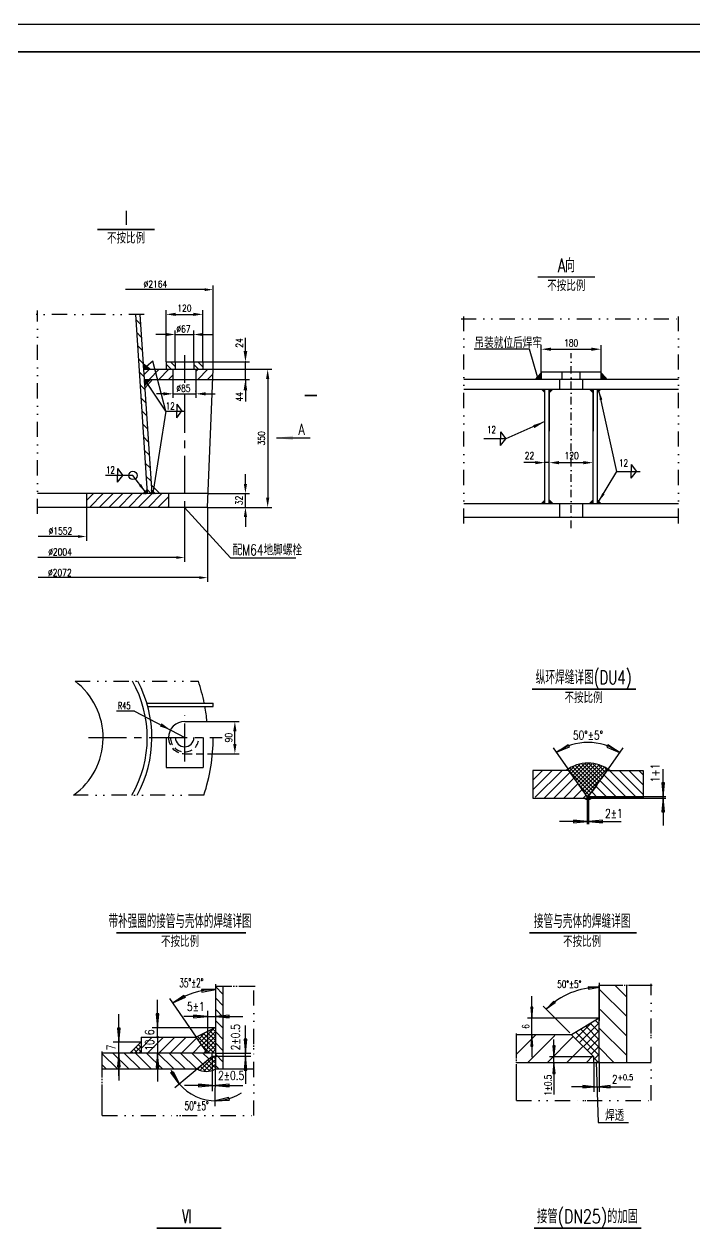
# Model space of a CAD drawing. Extents: x 1416 to 4159, y -4009 to -2804.
# Drawn here: x 1785.7 to 2028.3, y -3248.2 to -2811.8 of the extents above; entities that cross this region are included whole.
import ezdxf
from ezdxf.enums import TextEntityAlignment as Align

# ---------------------------------------------------------------- set-up
doc = ezdxf.new("R2010")
doc.units = 0
doc.header["$LTSCALE"] = 11
doc.header["$MEASUREMENT"] = 0
for name, pattern in [('CENTER', [2, 1.25, -0.25, 0.25, -0.25]), ('DASHDOT2', [0.5, 0.25, -0.125, 0, -0.125]), ('DIVIDE', [1.25, 0.5, -0.25, 0, -0.25, 0, -0.25]), ('HIDDEN', [0.375, 0.25, -0.125])]:
    doc.linetypes.add(name, pattern=pattern)
doc.layers.get('0').update_dxf_attribs({"linetype": 'CONTINUOUS'})
doc.layers.get('DEFPOINTS').update_dxf_attribs({"linetype": 'CONTINUOUS'})
for name, color, linetype in [('1', 2, 'CENTER'), ('2', 2, 'CONTINUOUS'), ('3', 2, 'DIVIDE'), ('4', 3, 'HIDDEN'), ('6', 2, 'CONTINUOUS')]:
    doc.layers.add(name, color=color, linetype=linetype)
doc.styles.add('H5', font='romans', dxfattribs={"width": 0.8, "bigfont": 'HZ5.SHX'})
doc.styles.add('HZ', font='txt', dxfattribs={"width": 0.5, "bigfont": 'hztxt.shx'})
doc.styles.add('HZTXT', font='ROMANS', dxfattribs={"width": 0.7, "bigfont": 'HZTXT'})
doc.dimstyles.new('STANDARD$0', dxfattribs={"dimscale": 0, "dimtxt": 4, "dimasz": 3, "dimexe": 1.5, "dimexo": 0, "dimgap": 1, "dimtad": 1, "dimdec": 0, "dimlfac": 5, "dimzin": 12, "dimtxsty": 'H5', "dimcen": 0, "dimazin": 3, "dimtfac": 1, "dimtdec": 0, "dimtmove": 0, "dimatfit": 3, "dimtvp": 0.833333, "dimtolj": 1, "dimtzin": 1})
pattern_1 = [(45, (-770.232253, -69.619685), (-0.0441941738, 0.0441941738), []), (135, (-770.232253, -69.619685), (-0.0441941738, -0.0441941738), [])]

# ---------------------------------------------------------------- blocks, each defined once
blk = doc.blocks.new('*D74')
at = {"color": 0, "linetype": 'BYBLOCK'}
for p, q in [((1854.13, -2936.85), (1875.43, -2936.85)), ((1873.93, -2940.35), (1873.93, -2983.35)), ((1852.13, -2986.85), (1875.43, -2986.85))]:
    blk.add_line(p, q, dxfattribs=at)
for points in [[(1873.34, -2940.35), (1874.51, -2940.35), (1873.93, -2936.85)], [(1873.34, -2983.35), (1874.51, -2983.35), (1873.93, -2986.85)]]:
    blk.add_solid(points, dxfattribs=at)
at = {"layer": 'DEFPOINTS', "color": 0, "linetype": 'BYBLOCK'}
for p in [(1854.13, -2936.85), (1852.13, -2986.85), (1873.93, -2986.85)]:
    blk.add_point(p, dxfattribs=at)
at = {"color": 0, "linetype": 'BYBLOCK', "insert": (1871.68, -2961.85), "char_height": 2.5, "attachment_point": 5, "rotation": 90, "style": 'H5'}
blk.add_mtext('\\A1;350', dxfattribs=at)
blk = doc.blocks.new('*D75')
at = {"color": 0, "linetype": 'BYBLOCK'}
for p, q in [((1851.92, -3064.43), (1863.55, -3064.43)), ((1862.05, -3072.59), (1862.05, -3067.93)), ((1854.21, -3076.09), (1863.55, -3076.09))]:
    blk.add_line(p, q, dxfattribs=at)
for points in [[(1861.46, -3067.93), (1862.63, -3067.93), (1862.05, -3064.43)], [(1861.46, -3072.59), (1862.63, -3072.59), (1862.05, -3076.09)]]:
    blk.add_solid(points, dxfattribs=at)
at = {"layer": 'DEFPOINTS', "color": 0, "linetype": 'BYBLOCK'}
for p in [(1851.92, -3064.43), (1862.05, -3064.43), (1854.21, -3076.09)]:
    blk.add_point(p, dxfattribs=at)
at = {"color": 0, "linetype": 'BYBLOCK', "insert": (1859.8, -3070.26), "char_height": 2.5, "attachment_point": 5, "rotation": 90, "style": 'H5'}
blk.add_mtext('\\A1;90', dxfattribs=at)
blk = doc.blocks.new('*D76')
at = {"color": 0, "linetype": 'BYBLOCK'}
for p, q in [((1840.47, -2934.18), (1840.47, -2922.74)), ((1847.13, -2934.18), (1847.13, -2922.74)), ((1836.97, -2924.24), (1833.47, -2924.24)), ((1840.47, -2924.24), (1847.13, -2924.24)), ((1840.47, -2924.24), (1847.13, -2924.24)), ((1850.63, -2924.24), (1854.13, -2924.24))]:
    blk.add_line(p, q, dxfattribs=at)
for points in [[(1836.97, -2923.66), (1836.97, -2924.83), (1840.47, -2924.24)], [(1850.63, -2923.66), (1850.63, -2924.83), (1847.13, -2924.24)]]:
    blk.add_solid(points, dxfattribs=at)
at = {"layer": 'DEFPOINTS', "color": 0, "linetype": 'BYBLOCK'}
for p in [(1847.13, -2924.24), (1840.47, -2934.18), (1847.13, -2934.18)]:
    blk.add_point(p, dxfattribs=at)
at = {"color": 0, "linetype": 'BYBLOCK', "insert": (1843.42, -2922.24), "char_height": 2.5, "attachment_point": 5, "style": 'H5'}
blk.add_mtext('\\A1;∅67', dxfattribs=at)
blk = doc.blocks.new('*X1')
at = {"color": 0}
for p, q in [((392.04, 182.13), (390.35, 183.82)), ((402.05, 182.02), (400.25, 183.82)), ((390.54, 181.15), (388.71, 182.99)), ((400.44, 181.15), (398.71, 182.89))]:
    blk.add_line(p, q, dxfattribs=at)
blk = doc.blocks.new('*D77')
at = {"color": 0, "linetype": 'BYBLOCK'}
for p, q in [((1837.13, -2934.18), (1837.13, -2915.44)), ((1840.63, -2916.94), (1846.97, -2916.94)), ((1850.47, -2934.18), (1850.47, -2915.44))]:
    blk.add_line(p, q, dxfattribs=at)
for points in [[(1840.63, -2916.36), (1840.63, -2917.53), (1837.13, -2916.94)], [(1846.97, -2916.36), (1846.97, -2917.53), (1850.47, -2916.94)]]:
    blk.add_solid(points, dxfattribs=at)
at = {"layer": 'DEFPOINTS', "color": 0, "linetype": 'BYBLOCK'}
for p in [(1850.47, -2916.94), (1837.13, -2934.18), (1850.47, -2934.18)]:
    blk.add_point(p, dxfattribs=at)
at = {"color": 0, "linetype": 'BYBLOCK', "insert": (1843.8, -2914.69), "char_height": 2.5, "attachment_point": 5, "style": 'H5'}
blk.add_mtext('\\A1;120', dxfattribs=at)
blk = doc.blocks.new('*D78')
at = {"color": 0, "linetype": 'BYBLOCK'}
for p, q in [((1972.99, -2937.76), (1972.99, -2928.07)), ((1994.65, -2937.76), (1994.65, -2928.07)), ((1976.49, -2929.57), (1991.15, -2929.57))]:
    blk.add_line(p, q, dxfattribs=at)
for points in [[(1976.49, -2928.99), (1976.49, -2930.16), (1972.99, -2929.57)], [(1991.15, -2928.99), (1991.15, -2930.16), (1994.65, -2929.57)]]:
    blk.add_solid(points, dxfattribs=at)
at = {"layer": 'DEFPOINTS', "color": 0, "linetype": 'BYBLOCK'}
for p in [(1994.65, -2929.57), (1972.99, -2937.76), (1994.65, -2937.76)]:
    blk.add_point(p, dxfattribs=at)
at = {"color": 0, "linetype": 'BYBLOCK', "insert": (1983.82, -2927.32), "char_height": 2.5, "attachment_point": 5, "style": 'H5'}
blk.add_mtext('\\A1;180', dxfattribs=at)

msp = doc.modelspace()

# ---------------------------------------------------------------- hatches: boundary and pattern name
at = {"layer": '2'}
h = msp.add_hatch(dxfattribs=at)
h.set_pattern_fill('ANSI31', color=256, scale=25, angle=90, style=0)
h.set_pattern_definition([(135, (-770.2323, -114.6914), (-2.2097087, -2.2097087), [])])
h.paths.add_polyline_path([(1827.61842, -2916.94488), (1826.07604, -2916.94488), (1830.2684, -2981.84566), (1831.9351, -2981.84566)])
h = msp.add_hatch(dxfattribs=at)
h.set_pattern_fill('ANSI37', color=256, scale=0.5, style=0)
h.set_pattern_definition(pattern_1)
h.paths.add_polyline_path([(1831.37642, -2936.84651), (1828.79952, -2934.70255), (1828.94211, -2936.84651)])
h.paths.add_polyline_path([(1831.45104, -2940.51309), (1829.18599, -2940.51309), (1829.3374, -2942.78954)])
h = msp.add_hatch(dxfattribs=at)
h.set_pattern_fill('ANSI37', color=256, scale=0.5, style=0)
h.set_pattern_definition(pattern_1)
h.paths.add_polyline_path([(1830.18072, -2980.48835), (1828.81698, -2981.84566), (1830.2684, -2981.84566)])
h.paths.add_polyline_path([(1831.84518, -2980.49376), (1831.9351, -2981.84566), (1833.21534, -2981.84566)])

# ---------------------------------------------------------------- linework, layer by layer
for p, q in [((1826.07604, -2916.94488), (1830.2684, -2981.84566)), ((1827.61842, -2916.94488), (1831.9351, -2981.84566)), ((1828.94211, -2936.84651), (1854.1318, -2936.84651)), ((1837.1284, -2934.17991), (1837.1284, -2936.84651)), ((1837.1284, -2934.17991), (1850.46843, -2934.17991)), ((1839.63173, -2936.84651), (1839.63173, -2940.51309)), ((1840.4654, -2934.17991), (1840.4654, -2936.84651)), ((1847.1314, -2934.17991), (1847.1314, -2936.84651)), ((1847.96507, -2936.84651), (1847.96507, -2940.51309)), ((1850.46843, -2934.17991), (1850.46843, -2936.84651)), ((1852.1318, -2986.84554), (1854.1318, -2936.84651)), ((1829.18599, -2940.51309), (1853.98513, -2940.51309)), ((1832.23795, -2940.51309), (1829.39536, -2943.661)), ((1944.92236, -2940.42178), (2022.72101, -2940.42178)), ((1972.98862, -2937.75518), (1994.65475, -2937.75518)), ((1972.98862, -2940.42178), (1972.98862, -2937.75518)), ((1994.65475, -2940.42178), (1994.65475, -2937.75518)), ((1944.92236, -2944.08835), (2022.72101, -2944.08835)), ((1974.30522, -2985.42093), (1974.30522, -2944.08835)), ((1975.90518, -2985.42093), (1975.90518, -2944.08835)), ((1991.73818, -2985.42093), (1991.73818, -2944.08835)), ((1993.33814, -2985.42093), (1993.33814, -2944.08835)), ((1834.87036, -2981.84566), (1831.72596, -2978.70126)), ((1852.3318, -2981.84566), (1790.54451, -2981.84566)), ((1808.27513, -2981.84566), (1808.27513, -2986.84554)), ((1837.9718, -2981.84566), (1837.9718, -2986.84554)), ((1852.1318, -2986.84554), (1790.54451, -2986.84554)), ((1944.92236, -2985.42093), (2022.72101, -2985.42093)), ((1979.65512, -2990.4208), (1979.65512, -2985.42093)), ((1987.98825, -2990.4208), (1987.98825, -2985.42093)), ((1944.92236, -2990.4208), (2022.72101, -2990.4208)), ((1830.16222, -3057.75976), (1854.20396, -3057.75976)), ((1830.50491, -3058.95976), (1854.20396, -3058.95976)), ((1854.20396, -3058.95976), (1854.20396, -3057.75976)), ((1843.87222, -3064.42976), (1854.20396, -3064.42976)), ((1837.20222, -3070.25976), (1837.20222, -3081.08976)), ((1850.54225, -3070.25976), (1850.54225, -3081.08976)), ((1837.20222, -3081.08976), (1850.54225, -3081.08976))]:
    msp.add_line(p, q)
at = {"color": 0, "linetype": 'BYBLOCK'}
for p, q in [((1839.63173, -2940.51309), (1839.63173, -2947.23705)), ((1847.96507, -2940.51309), (1847.96507, -2947.23705)), ((1975.90518, -2944.08835), (1975.90518, -2959.22665)), ((1991.73818, -2944.08835), (1991.73818, -2959.22665)), ((1836.13173, -2945.73705), (1833.68854, -2945.73705)), ((1839.63173, -2945.73705), (1847.96507, -2945.73705)), ((1839.63173, -2945.73705), (1847.96507, -2945.73705)), ((1851.46507, -2945.73705), (1854.96507, -2945.73705)), ((1970.80522, -2970.65526), (1966.72245, -2970.65526)), ((1974.30522, -2985.42093), (1974.30522, -2969.15526)), ((1975.90518, -2970.65526), (1974.30522, -2970.65526)), ((1975.90518, -2970.65526), (1974.30522, -2970.65526)), ((1975.90518, -2985.42093), (1975.90518, -2969.15526)), ((1979.40518, -2970.65526), (1988.23818, -2970.65526)), ((1979.40518, -2970.65526), (1982.90518, -2970.65526)), ((1865.86922, -2978.34566), (1865.86922, -2974.84566)), ((1852.3318, -2981.84566), (1867.36922, -2981.84566)), ((1865.86922, -2986.84554), (1865.86922, -2981.84566)), ((1865.86922, -2986.84554), (1865.86922, -2981.84566)), ((1852.1318, -2986.84554), (1867.36922, -2986.84554)), ((1865.86922, -2990.34554), (1865.86922, -2993.84554))]:
    msp.add_line(p, q, dxfattribs=at)
at = {"color": 2}
msp.add_line((1837.01433, -2951.95229), (1843.92755, -2951.95229), dxfattribs=at)
at = {"color": 0}
for p, q in [((1808.27513, -2984.41984), (1810.8493, -2981.84566)), ((1809.38496, -2986.84554), (1814.38484, -2981.84566)), ((1812.92049, -2986.84554), (1817.92037, -2981.84566)), ((1816.45603, -2986.84554), (1821.4559, -2981.84566)), ((1819.99156, -2986.84554), (1824.99144, -2981.84566)), ((1823.5271, -2986.84554), (1828.52697, -2981.84566)), ((1827.06263, -2986.84554), (1832.06251, -2981.84566)), ((1830.59816, -2986.84554), (1835.59804, -2981.84566)), ((1834.1337, -2986.84554), (1837.9718, -2983.00744)), ((1837.66923, -2986.84554), (1837.9718, -2986.54297))]:
    msp.add_line(p, q, dxfattribs=at)
at = {"color": 2, "linetype": 'BYBLOCK'}
msp.add_line((1825.69315, -3060.69604), (1843.87222, -3070.25976), dxfattribs=at)
for centre, radius, start, end in [((1788.66396, -3070.25976), 25.67, 305.677911, 52.860829), ((1788.66396, -3070.25976), 41.67, 329.9730728, 29.4117257), ((1788.66396, -3070.25976), 43.34, 331.2410966, 28.1745597), ((1788.66396, -3070.25976), 63.54166, 11.345296, 18.7867512), ((1788.66396, -3070.25976), 63.54166, 5.2643388, 10.2437426), ((1843.87222, -3070.25976), 5.83, 90, 180), ((1843.87222, -3070.25976), 3.333, 180, 0), ((1788.66396, -3070.25976), 65.54, 341.4485435, 0)]:
    msp.add_arc(centre, radius, start, end)
at = {"color": 0, "linetype": 'BYBLOCK'}
for points in [[(1836.13173, -2945.15372), (1836.13173, -2946.32039), (1839.63173, -2945.73705)], [(1851.46507, -2945.15372), (1851.46507, -2946.32039), (1847.96507, -2945.73705)], [(1970.80522, -2970.07192), (1970.80522, -2971.23859), (1974.30522, -2970.65526)], [(1979.40518, -2970.07192), (1979.40518, -2971.23859), (1975.90518, -2970.65526)], [(1979.40518, -2970.07192), (1979.40518, -2971.23859), (1975.90518, -2970.65526)], [(1988.23818, -2970.07192), (1988.23818, -2971.23859), (1991.73818, -2970.65526)], [(1865.28589, -2978.34566), (1866.45255, -2978.34566), (1865.86922, -2981.84566)], [(1865.28589, -2990.34554), (1866.45255, -2990.34554), (1865.86922, -2986.84554)]]:
    msp.add_solid(points, dxfattribs=at)
at = {"color": 2, "linetype": 'BYBLOCK'}
msp.add_solid([(1834.89148, -3066.22146), (1835.50971, -3065.04011), (1838.74462, -3067.48547)], dxfattribs=at)
at = {"layer": '1', "color": 2, "linetype": 'BYBLOCK'}
for p, q in [((1851.1318, -2907.99675), (1822.42287, -2907.99675)), ((1854.1318, -2936.84651), (1854.1318, -2906.49675)), ((1865.86922, -2932.84651), (1865.86922, -2925.45338)), ((1850.46843, -2934.17991), (1867.36922, -2934.17991)), ((1854.1318, -2936.84651), (1867.36922, -2936.84651)), ((1854.1318, -2936.84651), (1867.36922, -2936.84651)), ((1865.86922, -2936.84651), (1865.86922, -2934.17991)), ((1865.86922, -2940.51309), (1865.86922, -2936.84651)), ((1853.98513, -2940.51309), (1867.36922, -2940.51309)), ((1865.86922, -2940.84651), (1865.86922, -2944.84651)), ((1865.86922, -2944.51309), (1865.86922, -2948.51309)), ((1843.7984, -2986.84554), (1843.7984, -3006.52085)), ((1852.1318, -2986.84554), (1852.1318, -3013.80483)), ((1805.24405, -2997.39838), (1790.76375, -2997.39838)), ((1840.7984, -3005.02085), (1790.72659, -3005.02085)), ((1849.1318, -3012.30483), (1790.75951, -3012.30483))]:
    msp.add_line(p, q, dxfattribs=at)
at = {"layer": '1'}
for p, q in [((1843.7984, -2946.14848), (1843.7984, -3003.24648)), ((1808.27513, -2986.84554), (1808.27513, -2998.99605)), ((1843.87222, -3078.90716), (1843.87222, -3062.28706)), ((1809.03434, -3070.25976), (1857.49457, -3070.25976)), ((1977.28873, -3073.962), (1989.61325, -3091.57869)), ((2002.52168, -3073.96949), (1990.18671, -3091.57888)), ((1984.76954, -3080.77951), (1983.17044, -3082.37911)), ((1983.75344, -3083.21015), (1986.93554, -3080.02659)), ((1988.65671, -3079.71898), (1984.33547, -3084.04218)), ((1984.91749, -3084.8742), (1990.23336, -3079.55687)), ((1992.78509, -3087.86733), (1985.39454, -3080.47385)), ((1991.43256, -3079.77171), (1985.50001, -3085.70622)), ((1986.08301, -3086.53727), (1992.63275, -3079.98558)), ((1986.44873, -3080.11448), (1993.36809, -3087.03531)), ((1993.83244, -3080.19944), (1986.66503, -3087.36929)), ((1987.24755, -3088.20131), (1994.78653, -3080.6594)), ((1993.95012, -3086.20329), (1987.64842, -3079.89964)), ((1988.84812, -3079.68577), (1994.53263, -3085.37126)), ((1995.11514, -3084.54022), (1990.11226, -3079.53539)), ((1991.83344, -3079.843), (1995.69766, -3083.7082)), ((1996.28017, -3082.87617), (1993.5551, -3080.15061)), ((1973.44983, -3082.13106), (1969.90006, -3085.68181)), ((1969.90006, -3089.21791), (1976.98447, -3082.13106)), ((1980.5191, -3082.13106), (1970.52213, -3092.13194)), ((1974.05725, -3092.13096), (1983.43264, -3082.75313)), ((1984.88868, -3084.83221), (1977.59237, -3092.13096)), ((1982.54349, -3081.86544), (1982.80911, -3082.13106)), ((1983.44046, -3082.76289), (1991.03804, -3090.36243)), ((1991.62055, -3089.5304), (1983.49368, -3081.40158)), ((1984.44386, -3080.93772), (1992.20306, -3088.69936)), ((1995.73721, -3081.12326), (1987.83006, -3089.03236)), ((1988.41257, -3089.86438), (1996.68739, -3081.58712)), ((1995.03409, -3084.65545), (1988.9946, -3090.69641)), ((2004.11847, -3092.13096), (1995.69766, -3083.7082)), ((1996.13759, -3081.31955), (1996.9496, -3082.13106)), ((1997.63758, -3082.05099), (1997.55799, -3082.13106)), ((1997.65662, -3082.13106), (2007.65307, -3092.13096)), ((2009.89966, -3090.84191), (2001.19126, -3082.13106)), ((2004.72589, -3082.13106), (2009.89966, -3087.30679)), ((2009.90012, -3083.77069), (2008.26101, -3082.13106)), ((1981.127, -3092.13096), (1986.34472, -3086.91226)), ((1987.80125, -3088.99135), (1984.66212, -3092.13194)), ((1990.45552, -3091.19445), (1986.74511, -3087.48257)), ((1989.57711, -3091.52843), (1991.72846, -3089.37708)), ((1997.04823, -3092.13096), (1992.78509, -3087.86733)), ((1994.24162, -3085.78728), (2000.58335, -3092.13096)), ((1988.19676, -3092.13194), (1989.25729, -3091.07043)), ((1988.80705, -3092.29975), (1988.97409, -3092.13194)), ((1989.64987, -3091.80284), (1990.43114, -3092.58412)), ((1989.64987, -3092.13096), (1989.64987, -3101.63087)), ((1990.38863, -3092.13096), (1989.85476, -3092.66483)), ((1990.14986, -3092.13096), (1990.14986, -3101.63087)), ((1991.32954, -3089.94641), (1993.51311, -3092.13096)), ((2017.14959, -3092.13096), (2017.14959, -3091.63097)), ((1989.64987, -3100.63088), (1990.14986, -3100.63088)), ((1993.99327, -3159.07876), (1993.98889, -3173.73647)), ((1854.98115, -3160.26103), (1860.92341, -3160.26103)), ((1857.86576, -3163.30755), (1854.98115, -3160.4221)), ((1854.98975, -3159.53936), (1854.98473, -3176.53919)), ((1861.4234, -3160.26103), (1861.9234, -3160.26103)), ((1862.42339, -3160.26103), (1862.92339, -3160.26103)), ((1863.42338, -3160.26103), (1869.36564, -3160.26103)), ((1993.98471, -3159.87876), (2002.58463, -3159.87876)), ((1993.98471, -3161.3273), (2003.98461, -3171.33016)), ((2003.98461, -3164.25813), (1999.60653, -3159.87876)), ((2002.98462, -3159.87876), (2003.38462, -3159.87876)), ((2003.78461, -3159.87876), (2004.18461, -3159.87876)), ((2004.58461, -3159.87876), (2013.18452, -3159.87876)), ((1854.98115, -3164.50213), (1857.86576, -3167.38759)), ((1973.62929, -3167.50497), (1983.98927, -3177.87412)), ((1852.09658, -3169.26094), (1852.09658, -3184.49152)), ((1857.86576, -3171.46762), (1854.98115, -3168.58217)), ((1854.98115, -3171.26092), (1857.86576, -3171.26092)), ((2003.98461, -3178.4022), (1993.98471, -3168.39933)), ((1849.40217, -3180.64351), (1854.58552, -3175.45866)), ((1854.98115, -3176.69491), (1850.0742, -3181.60333)), ((1854.98115, -3180.01448), (1851.81253, -3176.84491)), ((1852.90038, -3176.3011), (1854.98115, -3178.38246)), ((1854.98115, -3176.75045), (1853.98823, -3175.75729)), ((1854.98115, -3172.66227), (1857.86576, -3175.54766)), ((1857.86576, -3179.62776), (1854.98115, -3176.74231)), ((1991.05666, -3173.63549), (1985.39999, -3179.2938)), ((1986.8142, -3180.708), (1993.98471, -3173.53538)), ((1993.98471, -3182.54345), (1987.32044, -3175.87719)), ((1993.98471, -3176.36418), (1988.2284, -3182.12221)), ((1989.08812, -3174.81658), (1993.98471, -3179.71461)), ((1993.98471, -3176.88581), (1990.8558, -3173.75596)), ((1992.62352, -3172.69535), (1993.98471, -3174.05697)), ((1993.98471, -3175.47141), (2003.98461, -3185.47424)), ((1827.87045, -3180.6398), (1828.05717, -3180.82658)), ((1832.14001, -3178.72237), (1828.05717, -3182.80644)), ((1830.45142, -3184.49152), (1836.21887, -3178.72237)), ((1840.2977, -3178.72237), (1834.53022, -3184.49152)), ((1838.60905, -3184.49152), (1844.3765, -3178.72237)), ((1848.22106, -3178.95668), (1842.68788, -3184.49152)), ((1848.54896, -3178.47641), (1854.56228, -3184.49152)), ((1851.32399, -3177.08912), (1848.73014, -3179.68375)), ((1854.98115, -3183.27851), (1849.63684, -3177.9326)), ((1850.72468, -3177.38872), (1854.98115, -3181.64649)), ((1850.74627, -3182.56302), (1854.98115, -3178.32686)), ((1854.98115, -3179.95888), (1851.4183, -3183.52284)), ((1854.98115, -3180.82235), (1857.86576, -3183.7078)), ((1971.05729, -3177.87862), (1963.98501, -3184.95296)), ((1963.98552, -3186.47849), (1963.98595, -3177.47858)), ((1968.13032, -3187.87848), (1978.12722, -3177.87862)), ((1984.5911, -3178.48486), (1975.20025, -3187.87848)), ((1985.55277, -3176.9378), (1993.98471, -3185.37225)), ((1989.64261, -3183.53637), (1993.98471, -3179.19298)), ((1819.54941, -3190.26066), (1814.0188, -3184.72849)), ((1814.01939, -3193.376), (1814.01981, -3183.99152)), ((1817.86079, -3184.49152), (1823.62824, -3190.26066)), ((1827.70711, -3190.26066), (1821.93965, -3184.49152)), ((1824.60691, -3183.90331), (1825.19493, -3184.49152)), ((1826.82649, -3184.49152), (1825.42279, -3183.08743)), ((1828.05717, -3182.08399), (1825.65029, -3184.49158)), ((1826.01849, -3184.49152), (1831.78594, -3190.26066)), ((1826.23867, -3182.27155), (1828.05717, -3184.09061)), ((1828.05717, -3182.45859), (1827.05458, -3181.45567)), ((1827.28182, -3184.49152), (1828.05717, -3183.71594)), ((1835.86477, -3190.26066), (1830.09735, -3184.49152)), ((1834.17618, -3184.49152), (1839.94364, -3190.26066)), ((1844.02247, -3190.26066), (1838.25502, -3184.49152)), ((1842.33388, -3184.49152), (1848.10134, -3190.26073)), ((1850.42241, -3188.50241), (1846.41272, -3184.49152)), ((1846.76668, -3184.49152), (1849.90116, -3181.35613)), ((1852.93078, -3184.49152), (1850.14617, -3181.70606)), ((1850.49155, -3184.49152), (1852.64055, -3186.64117)), ((1851.58125, -3183.75559), (1850.84552, -3184.49152)), ((1852.09033, -3184.4826), (1854.98115, -3181.59089)), ((1854.98115, -3183.22291), (1853.71294, -3184.49152)), ((1857.86576, -3187.78784), (1854.98115, -3184.90238)), ((1868.86669, -3182.26074), (1868.86675, -3181.76075)), ((1868.86669, -3183.26073), (1868.86669, -3182.76074)), ((1982.27022, -3187.87848), (1988.12657, -3182.02037)), ((1991.66208, -3185.55588), (1989.34015, -3187.87848)), ((1993.98471, -3182.02182), (1991.05681, -3184.95061)), ((1991.98469, -3186.85122), (1993.98471, -3184.85065)), ((1999.31818, -3187.87848), (1993.98471, -3182.54345)), ((1814.01883, -3188.80853), (1815.47054, -3190.26066)), ((1849.53082, -3189.25058), (1851.35052, -3191.07081)), ((1854.57712, -3185.64535), (1849.6175, -3190.60643)), ((1852.76561, -3190.85428), (1850.41805, -3188.50606)), ((1850.9043, -3190.95128), (1854.98115, -3186.8732)), ((1851.30531, -3187.76154), (1854.05242, -3190.50949)), ((1854.98115, -3189.8065), (1852.19254, -3187.01708)), ((1854.98115, -3188.50521), (1852.58417, -3190.90291)), ((1853.0798, -3186.27255), (1854.98115, -3188.17449)), ((1853.82732, -3185.64535), (1853.82732, -3198.26058)), ((1854.98115, -3186.54247), (1854.08429, -3185.64535)), ((1854.98115, -3188.98249), (1856.259, -3190.26066)), ((1963.98501, -3201.6779), (1963.98544, -3188.47847)), ((1963.98544, -3188.07847), (1963.98548, -3187.67848)), ((1963.98548, -3187.27848), (1963.98552, -3186.87849)), ((1977.58488, -3187.87848), (1977.58488, -3185.8785)), ((1993.66222, -3187.87848), (1991.98473, -3186.20048)), ((1993.98471, -3187.67945), (1993.78577, -3187.87848)), ((1814.01932, -3194.37599), (1814.01935, -3193.87599)), ((1849.12213, -3190.47375), (1848.64355, -3189.99504)), ((1854.8126, -3190.30585), (1854.98115, -3190.13723)), ((1854.96416, -3203.76053), (1854.9762, -3190.26066)), ((1814.01883, -3207.14316), (1814.01926, -3195.87597)), ((1814.01929, -3195.37598), (1814.01932, -3194.87598)), ((1991.98473, -3196.69314), (1993.98471, -3196.69314)), ((1840.94223, -3207.14316), (1841.44222, -3207.14316)), ((1841.94222, -3207.14316), (1842.44221, -3207.14316))]:
    msp.add_line(p, q, dxfattribs=at)
at = {"layer": '1', "linetype": 'CONTINUOUS'}
for p, q in [((1990.14986, -3091.63097), (2018.14958, -3091.63097)), ((1990.14986, -3092.13096), (2018.14958, -3092.13096)), ((1838.31605, -3164.79002), (1848.06101, -3178.7195)), ((1852.09658, -3171.26092), (1854.98115, -3171.26092)), ((1993.98471, -3171.87864), (1967.98497, -3171.87864)), ((1969.58496, -3177.87858), (1969.58496, -3171.87864)), ((1832.05713, -3175.26088), (1854.98115, -3175.26088)), ((1834.05711, -3178.72237), (1834.05711, -3175.26088)), ((1818.01879, -3180.45308), (1828.05717, -3180.45308)), ((1820.01877, -3192.71962), (1820.01877, -3180.45308)), ((1834.05711, -3178.72237), (1834.05711, -3184.49152)), ((1854.98115, -3184.49152), (1867.86566, -3184.49152)), ((1865.86568, -3185.64535), (1865.86568, -3184.49152)), ((1840.35353, -3196.93312), (1850.70131, -3188.26303)), ((1854.98115, -3185.64535), (1867.86566, -3185.64535)), ((1991.98473, -3185.8785), (1975.98489, -3185.8785)), ((1991.98473, -3187.87848), (1991.98473, -3198.5031)), ((1993.98471, -3187.87848), (1993.98471, -3198.5031)), ((1853.82732, -3196.2606), (1854.98115, -3196.2606))]:
    msp.add_line(p, q, dxfattribs=at)
at = {"layer": '1', "linetype": 'DIVIDE'}
for p, q in [((1868.86675, -3181.26075), (1868.86773, -3159.76103)), ((2012.78546, -3177.47858), (2012.78628, -3159.47876)), ((2012.78452, -3201.6779), (2012.78535, -3179.47856)), ((2012.78538, -3179.07856), (2012.78538, -3178.67857)), ((2012.78542, -3178.27857), (2012.78542, -3177.87858)), ((1868.86565, -3207.14316), (1868.86662, -3183.76073)), ((1963.98501, -3201.6779), (1987.58478, -3201.6779)), ((1987.98477, -3201.6779), (1988.38477, -3201.6779)), ((1988.78476, -3201.6779), (1989.18476, -3201.6779)), ((1989.58476, -3201.6779), (2013.18452, -3201.6779)), ((1814.01883, -3207.14316), (1840.44223, -3207.14316)), ((1842.94221, -3207.14316), (1869.36564, -3207.14316))]:
    msp.add_line(p, q, dxfattribs=at)
at = {"layer": '1', "const_width": 0.3}
msp.add_lwpolyline([(1865.71922, -2936.84651, 1), (1866.01922, -2936.84651, 1)], format="xyb", close=True, dxfattribs=at)
at = {"layer": '1', "color": 2, "linetype": 'CONTINUOUS'}
msp.add_lwpolyline([(1978.4352, -3075.60079), (1982.6822, -3072.80121), (1983.03428, -3073.7372)], close=True, dxfattribs=at)
at = {"layer": '1'}
for points in [[(2001.37423, -3075.60756), (1997.12889, -3072.8055), (1996.77626, -3073.74124)], [(1854.98916, -3161.53934), (1849.91864, -3161.50809), (1850.10226, -3162.49102)], [(1993.99276, -3160.67875), (1989.94503, -3160.57598), (1990.0621, -3161.36737)]]:
    msp.add_lwpolyline(points, close=True, dxfattribs=at)
at = {"layer": '1', "color": 2, "linetype": 'CONTINUOUS'}
msp.add_lwpolyline([(2017.14959, -3091.63097), (2017.64959, -3086.63102), (2016.6496, -3086.63102), (2017.14959, -3091.63097), (2017.14966, -3081.63107)], dxfattribs=at)
at = {"layer": '1'}
for points in [[(2017.14959, -3092.13096), (2016.6496, -3097.13091), (2017.64959, -3097.13091), (2017.14959, -3092.13096), (2017.14953, -3102.13086)], [(1989.64987, -3100.63088), (1984.64992, -3100.13088), (1984.64992, -3101.13087), (1989.64987, -3100.63088), (1979.64997, -3100.63088)], [(1990.14986, -3100.63088), (1995.14981, -3101.13087), (1995.14981, -3100.13088), (1990.14986, -3100.63088), (2001.87655, -3100.63094)], [(1977.58488, -3185.8785), (1977.98491, -3181.87854), (1977.18492, -3181.87854), (1977.58488, -3185.8785), (1977.58491, -3179.64994)], [(1991.98473, -3196.69314), (1987.98477, -3196.29314), (1987.98477, -3197.09313), (1991.98473, -3196.69314), (1983.98481, -3196.6931)], [(1993.98471, -3196.69314), (1997.98467, -3197.09317), (1997.98467, -3196.29318), (1993.98471, -3196.69314), (2005.26907, -3196.69318)]]:
    msp.add_lwpolyline(points, dxfattribs=at)
at = {"layer": '1', "linetype": 'CONTINUOUS'}
for points in [[(1839.46252, -3166.42881), (1843.60021, -3163.49778), (1844.01297, -3164.40864)], [(1974.76014, -3168.63683), (1977.55187, -3165.70401), (1978.02819, -3166.34674)], [(1841.88656, -3195.64863), (1838.81103, -3191.58389), (1839.73065, -3191.19106)], [(1854.96598, -3201.76055), (1860.05708, -3201.51192), (1859.76841, -3200.55451)]]:
    msp.add_lwpolyline(points, close=True, dxfattribs=at)
for points in [[(1834.05711, -3175.26088), (1834.55714, -3170.26093), (1833.55715, -3170.26093), (1834.05711, -3175.26088), (1834.05717, -3165.26098)], [(1969.58496, -3171.87864), (1969.98499, -3167.87868), (1969.185, -3167.87868), (1969.58496, -3171.87864), (1969.585, -3163.87872)], [(1820.01877, -3180.45308), (1820.5188, -3175.45313), (1819.51881, -3175.45313), (1820.01877, -3180.45308), (1820.01884, -3170.45318)], [(1852.09658, -3171.26092), (1847.09663, -3170.76092), (1847.09663, -3171.76091), (1852.09658, -3171.26092), (1843.60969, -3171.26092)], [(1854.98115, -3171.26092), (1859.9811, -3171.76091), (1859.9811, -3170.76092), (1854.98115, -3171.26092), (1864.98105, -3171.26098)], [(1865.86568, -3184.49152), (1866.36567, -3179.49157), (1865.36568, -3179.49157), (1865.86568, -3184.49152), (1865.86574, -3174.49162)], [(1969.58496, -3178.00227), (1969.18496, -3182.00223), (1969.98495, -3182.00223), (1969.58496, -3178.00227), (1969.58492, -3186.00219)], [(1820.01875, -3184.49133), (1819.51873, -3189.49128), (1820.51872, -3189.49128), (1820.01875, -3184.49133), (1820.01872, -3194.49123)], [(1834.05711, -3184.75112), (1833.55708, -3189.75107), (1834.55707, -3189.75107), (1834.05711, -3184.75112), (1834.05708, -3194.75102)], [(1865.86568, -3185.64535), (1865.36568, -3190.6453), (1866.36567, -3190.6453), (1865.86568, -3185.64535), (1865.86561, -3195.64525)], [(1977.58488, -3187.87848), (1977.18488, -3191.87844), (1977.98487, -3191.87844), (1977.58488, -3187.87848), (1977.58484, -3199.55298)], [(1853.82732, -3196.2606), (1848.82737, -3195.76061), (1848.82737, -3196.7606), (1853.82732, -3196.2606), (1843.82742, -3196.2606)], [(1854.98115, -3196.2606), (1859.9811, -3196.7606), (1859.9811, -3195.76061), (1854.98115, -3196.2606), (1864.98105, -3196.26067)]]:
    msp.add_lwpolyline(points, dxfattribs=at)
at = {"layer": '1', "color": 2, "linetype": 'CONTINUOUS'}
msp.add_arc((1989.89986, -3091.98839), 19.9998, 55, 125, dxfattribs=at)
at = {"layer": '1', "linetype": 'CONTINUOUS'}
for centre, radius, start, end in [((1854.98115, -3188.61114), 27.07183, 90, 125), ((1993.98471, -3187.87848), 27.19973, 90, 135), ((1854.98115, -3184.67713), 17.0834, 200.44627, 303.6593933)]:
    msp.add_arc(centre, radius, start, end, dxfattribs=at)
at = {"layer": '1', "color": 0, "linetype": 'BYBLOCK'}
for p in [(1847.1314, -2924.24285), (1865.86922, -2934.17991), (1865.86922, -2936.84651), (1847.96507, -2944.80676)]:
    msp.add_point(p, dxfattribs=at)
at = {"layer": '1', "color": 2, "linetype": 'BYBLOCK'}
for points in [[(1851.1318, -2907.49675), (1851.1318, -2908.49675), (1854.1318, -2907.99675)], [(1865.20255, -2930.17991), (1866.53589, -2930.17991), (1865.86922, -2934.17991)], [(1865.20255, -2944.51309), (1866.53589, -2944.51309), (1865.86922, -2940.51309)], [(1805.24405, -2996.89838), (1805.24405, -2997.89838), (1808.24405, -2997.39838)], [(1840.7984, -3004.52085), (1840.7984, -3005.52085), (1843.7984, -3005.02085)], [(1849.1318, -3011.80483), (1849.1318, -3012.80483), (1852.1318, -3012.30483)]]:
    msp.add_solid(points, dxfattribs=at)
at = {"layer": '2'}
for p, q in [((1416.20728, -2811.80904), (2257.20728, -2811.80904)), ((1843.7984, -2931.77331), (1843.7984, -2941.73705)), ((1968.6912, -2929.57319), (1948.6912, -2929.57319)), ((1971.59164, -2939.57431), (1968.6912, -2929.57319)), ((1828.79952, -2934.70255), (1831.37642, -2936.84651)), ((1829.07667, -2938.86956), (1831.09971, -2936.84651)), ((1832.3547, -2933.85312), (1830.08699, -2935.77371)), ((1830.96867, -2940.51309), (1834.63525, -2936.84651)), ((1837.01433, -2951.95229), (1832.3547, -2933.85312)), ((1834.50421, -2940.51309), (1838.17078, -2936.84651)), ((1847.96507, -2937.65883), (1848.77738, -2936.84651)), ((1848.64634, -2940.51309), (1852.31292, -2936.84651)), ((1831.45104, -2940.51309), (1829.3374, -2942.78954)), ((1838.03974, -2940.51309), (1839.63173, -2938.9211)), ((1852.18188, -2940.51309), (1854.06027, -2938.6347)), ((1972.98862, -2937.75518), (1972.98862, -2940.42178)), ((1837.01433, -2951.95229), (1830.32727, -2941.89033)), ((2000.31695, -2973.83254), (1993.98244, -2944.94406)), ((1841.08357, -2949.48565), (1841.08357, -2951.9534)), ((1841.08357, -2949.48565), (1842.82487, -2951.98534)), ((1837.01433, -2951.95229), (1832.40138, -2981.04255)), ((1841.08357, -2954.44105), (1842.82487, -2951.94135)), ((1841.08357, -2954.44105), (1841.08357, -2951.97329)), ((1974.30522, -2955.76419), (1960.16732, -2961.9984)), ((1877.10221, -2961.69943), (1889.33647, -2961.69943)), ((1960.16732, -2961.9984), (1952.13522, -2961.9984)), ((1958.19841, -2959.5207), (1960.1848, -2962.0204)), ((1958.19841, -2959.5207), (1958.19841, -2961.98846)), ((1958.19841, -2964.4761), (1960.1848, -2961.9764)), ((1958.19841, -2964.4761), (1958.19841, -2962.00834)), ((2005.54361, -2971.35484), (2007.53001, -2973.85454)), ((2005.54361, -2971.35484), (2005.54361, -2973.8226)), ((1815.34582, -2975.28748), (1815.25582, -2975.28748)), ((1825.13801, -2975.28748), (1815.34582, -2975.28748)), ((1819.50333, -2972.8154), (1821.48972, -2975.3151)), ((1819.50333, -2972.8154), (1819.50333, -2975.28316)), ((1819.50333, -2977.7708), (1821.48972, -2975.2711)), ((1819.50333, -2977.7708), (1819.50333, -2975.30304)), ((1829.51516, -2981.15077), (1825.13801, -2975.28748)), ((1993.33814, -2985.42093), (2000.31695, -2973.83254)), ((2000.31695, -2973.83254), (2008.77892, -2973.83254)), ((2005.54361, -2976.31025), (2007.53001, -2973.81055)), ((2005.54361, -2976.31025), (2005.54361, -2973.84249)), ((1830.18072, -2980.48835), (1828.81698, -2981.84566)), ((1831.84518, -2980.49376), (1833.21534, -2981.84566)), ((1825.69315, -3060.69604), (1819.18822, -3060.69604)), ((1982.99808, -3082.13106), (1969.90006, -3082.13106)), ((1969.90006, -3082.13106), (1969.90006, -3092.13096)), ((1989.64987, -3091.63097), (1982.99808, -3082.13106)), ((1990.14986, -3091.63097), (1996.80165, -3082.13106)), ((1996.80165, -3082.13106), (2009.89966, -3082.13106)), ((2009.89966, -3082.13106), (2009.89966, -3092.13096)), ((1969.90006, -3092.13096), (1989.64987, -3092.13096)), ((1989.64987, -3092.13096), (1989.64987, -3091.63097)), ((1990.14986, -3092.13096), (1990.14986, -3091.63097)), ((2009.89966, -3092.13096), (1990.14986, -3092.13096)), ((1993.98471, -3187.87848), (1993.98471, -3159.87876)), ((2003.98461, -3187.87848), (2003.98461, -3159.87876)), ((1993.98471, -3171.87864), (1983.98481, -3177.87858)), ((1828.05717, -3180.45308), (1824.01873, -3184.49152)), ((1828.05717, -3178.72237), (1828.05717, -3184.49152)), ((1852.09658, -3184.49152), (1848.05697, -3178.72237)), ((1983.98481, -3177.87858), (1963.98501, -3177.87858)), ((1991.98473, -3185.8785), (1983.98481, -3177.87858)), ((1854.98115, -3184.49152), (1852.09658, -3184.49152)), ((1853.82732, -3185.64535), (1854.98115, -3185.64535)), ((1963.98501, -3187.87848), (2012.78496, -3187.87848)), ((1963.98501, -3187.87848), (1991.98473, -3187.87848)), ((1991.98473, -3187.87848), (1991.98473, -3185.8785)), ((1992.9292, -3187.73026), (1993.65153, -3209.71375)), ((1857.86576, -3190.26066), (1868.86565, -3190.26066)), ((1993.65153, -3209.71375), (2004.5606, -3209.71375))]:
    msp.add_line(p, q, dxfattribs=at)
at = {"layer": '2', "linetype": 'DIVIDE'}
for p, q in [((1829.16045, -2916.94488), (1788.73438, -2916.94488)), ((1790.54451, -2989.24713), (1790.54451, -2915.5309)), ((1943.97694, -2918.57439), (1943.97694, -2918.57439)), ((1943.97694, -2918.57439), (2023.54311, -2918.57439)), ((1944.92236, -2992.75059), (1944.92236, -2917.7363)), ((2022.72101, -2992.75059), (2022.72101, -2917.7363))]:
    msp.add_line(p, q, dxfattribs=at)
at = {"layer": '2', "linetype": 'DASHDOT2'}
msp.add_line((1983.82168, -2994.41587), (1983.82168, -2930.9454), dxfattribs=at)
at = {"layer": '2', "linetype": 'CONTINUOUS'}
for p in [(1854.98115, -3175.26088), (1828.05717, -3178.72237)]:
    msp.add_line(p, (1848.05697, -3178.72237), dxfattribs=at)
at = {"layer": '2', "color": 1, "const_width": 0.6}
msp.add_lwpolyline([(1441.20728, -2821.80904), (2247.20728, -2821.80904)], dxfattribs=at)
at = {"layer": '2', "const_width": 0.6}
for points in [[(1812.26488, -2886.19103), (1833.01739, -2886.19103)], [(1971.66403, -2903.41339), (1992.41654, -2903.41339)], [(1969.58457, -3052.64228), (2007.31914, -3052.64228)], [(1819.10489, -3140.95598), (1866.08038, -3140.95598)], [(1968.63302, -3140.95598), (2007.49862, -3140.95598)]]:
    msp.add_lwpolyline(points, dxfattribs=at)
at = {"layer": '2'}
msp.add_lwpolyline([(1887.28444, -2946.36111, 0.6, 0.6, 0), (1891.83925, -2946.36111, 0, 0, 0), (1891.83925, -2951.99686, 1.5, 0, 0), (1891.83925, -2958.28288, 0, 0, 0)], format="xyseb", dxfattribs=at)
at = {"layer": '2', "linetype": 'CONTINUOUS'}
for points in [[(1854.98115, -3160.26103), (1854.98115, -3190.26066), (1857.86576, -3190.26066), (1857.86576, -3160.26103)], [(1814.01883, -3190.26066), (1848.32699, -3190.26066), (1853.82732, -3185.64535), (1853.82732, -3184.49152), (1814.01883, -3184.49152)]]:
    msp.add_lwpolyline(points, dxfattribs=at)
at = {"layer": '2', "const_width": 0.5}
msp.add_lwpolyline([(1833.80711, -3178.72237, 1), (1834.30711, -3178.72237, 1)], format="xyb", close=True, dxfattribs=at)
at = {"layer": '2', "linetype": 'CONTINUOUS', "const_width": 0.6}
for points in [[(1833.67656, -3247.89608), (1857.15758, -3247.89608)], [(1970.37132, -3247.89608), (2009.18358, -3247.89608)]]:
    msp.add_lwpolyline(points, dxfattribs=at)
at = {"layer": '2'}
msp.add_circle((1825.13801, -2975.28748), 1.5, dxfattribs=at)
for centre, radius, start, end in [((1989.89986, -3092.72568), 13.21692, 53.2833519, 126.7166443), ((1989.89597, -3090.86064), 1.80466, 224.748371, 315.251629), ((1851.65407, -3184.49796), 6.65418, 240, 300)]:
    msp.add_arc(centre, radius, start, end, dxfattribs=at)
for points in [[(1972.98862, -2937.75518), (1972.98862, -2940.42188), (1970.58862, -2940.42188)], [(1994.65475, -2937.75518), (1994.65475, -2940.42188), (1997.05475, -2940.42188)], [(1830.27629, -2941.83685), (1831.95473, -2943.83286), (1831.50681, -2944.18953)], [(1974.30522, -2944.08835), (1972.80522, -2944.08835), (1974.30522, -2945.58835)], [(1975.90518, -2944.08835), (1977.40518, -2944.08835), (1975.90518, -2945.58835)], [(1991.73818, -2944.08835), (1990.23818, -2944.08835), (1991.73818, -2945.58835)], [(1993.33814, -2944.08835), (1994.83814, -2944.08835), (1993.33814, -2945.58835)], [(1994.13865, -2947.96579), (1995.11522, -2947.7506), (1993.98136, -2944.92848)], [(1970.0516, -2957.06185), (1970.51732, -2958.15182), (1974.30522, -2955.76419)], [(1877.10221, -2961.69943), (1883.04724, -2960.90962), (1883.04724, -2962.48925)], [(1827.31983, -2979.04589), (1828.12116, -2978.44767), (1829.51516, -2981.15077)], [(1974.30522, -2985.42093), (1972.80522, -2985.42093), (1974.30522, -2983.92093)], [(1975.90518, -2985.42093), (1977.40518, -2985.42093), (1975.90518, -2983.92093)], [(1991.73818, -2985.42093), (1990.23818, -2985.42093), (1991.73818, -2983.92093)], [(1993.33537, -2985.42093), (1994.83537, -2985.42093), (1993.33537, -2983.92093)], [(1995.91108, -2982.19726), (1995.05595, -2981.67886), (1993.9283, -2984.50346)]]:
    msp.add_solid(points, dxfattribs=at)
at = {"layer": '3'}
for p, q in [((1979.65512, -2944.08835), (1979.65512, -2940.42178)), ((1980.5551, -2940.42178), (1980.5551, -2937.75518)), ((1987.08827, -2940.42178), (1987.08827, -2937.75518)), ((1987.98825, -2944.08835), (1987.98825, -2940.42178)), ((1804.1623, -3049.79637), (1848.82036, -3049.79637)), ((1850.79839, -3091.11172), (1803.63542, -3091.11172))]:
    msp.add_line(p, q, dxfattribs=at)
at = {"layer": '4'}
msp.add_line((1843.87222, -3076.08976), (1854.20562, -3076.08976), dxfattribs=at)
for radius, end in [(5.83, 270), (5.17388, 0)]:
    msp.add_arc((1843.87222, -3070.25976), radius, 180, end, dxfattribs=at)
at = {"layer": '6'}
for p, q in [((1843.7984, -2986.84554), (1860.52009, -3005.134)), ((1860.52009, -3005.134), (1884.17344, -3005.134))]:
    msp.add_line(p, q, dxfattribs=at)
at = {"layer": 'DEFPOINTS', "color": 0, "linetype": 'BYBLOCK'}
for p in [(1840.4654, -2934.17991), (1847.1314, -2934.17991), (1850.46843, -2934.17991), (1854.1318, -2936.84651), (1854.1318, -2936.84651), (1854.1318, -2936.84651), (1839.63173, -2940.51309), (1839.63173, -2940.51309), (1847.96507, -2940.51309), (1847.96507, -2940.51309), (1853.98513, -2940.51309), (1975.90518, -2944.08835), (1991.73818, -2944.08835), (1847.96507, -2945.73705), (1974.30522, -2970.65526), (1991.73818, -2970.65526), (1852.3318, -2981.84566), (1865.86922, -2981.84566), (1843.7984, -2986.84554), (1852.1318, -2986.84554), (1852.1318, -2986.84554), (1974.30522, -2985.42093), (1975.90518, -2985.42093), (1853.85772, -3059.07716), (1838.74462, -3067.48547), (1843.87222, -3070.25976)]:
    msp.add_point(p, dxfattribs=at)

# ---------------------------------------------------------------- block references
at = {"layer": '2'}
msp.add_blockref('*X1', (1448.42287, -3117.99792), dxfattribs=at)

# ---------------------------------------------------------------- texts
at = {"color": 2, "linetype": 'BYBLOCK', "style": 'H5', "width": 0.8}
msp.add_text('%%c1552', height=2.5, dxfattribs=at).set_placement((1798.8856, -2995.39838), align=Align.MIDDLE)
at = {"color": 0, "linetype": 'BYBLOCK', "char_height": 2.5, "attachment_point": 5, "style": 'H5'}
for s, insert in [('\\A1;∅85', (1843.42287, -2943.73705)), ('22', (1968.72947, -2968.15526)), ('120', (1983.99758, -2968.15526))]:
    msp.add_mtext(s, dxfattribs=dict(at, insert=insert))
at = {"color": 0, "linetype": 'BYBLOCK', "insert": (1863.57021, -2984.3456), "char_height": 2.5, "attachment_point": 5, "rotation": 90, "style": 'H5'}
msp.add_mtext('32', dxfattribs=at)
at = {"layer": '1'}
for s, height, style, width, p in [('I', 5, 'HZ', 0.75, (1822.64661, -2884.47986)), ('不按比例', 4, 'HZ', 0.75, (1822.64661, -2891.29098)), ('A向', 5, 'HZTXT', 0.7, (1982.04576, -2901.70222)), ('不按比例', 4, 'HZ', 0.75, (1982.04576, -2908.51334)), ('纵环焊缝详图(DU4)', 5, 'HZTXT', 0.7, (1988.30966, -3050.93111)), ('不按比例', 4, 'HZ', 0.75, (1988.30966, -3057.74223)), ('50%%d%%p5%%d', 3.199968, 'HZ', 0.75, (1989.90586, -3070.98851)), ('带补强圈的接管与壳体的焊缝详图', 5, 'HZTXT', 0.6, (1842.20726, -3139.2448)), ('接管与壳体的焊缝详图', 5, 'HZTXT', 0.7, (1987.79491, -3139.2448)), ('不按比例', 4, 'HZ', 0.75, (1842.20726, -3146.05592)), ('不按比例', 4, 'HZ', 0.75, (1987.79491, -3146.05592)), ('VI', 5, 'HZ', 0.6, (1844.56701, -3246.16943)), ('接管(DN25)的加固', 5, 'HZ', 0.75, (1989.73285, -3246.16943))]:
    msp.add_text(s, height=height, dxfattribs=dict(at, style=style, width=width)).set_placement(p, align=Align.CENTER)
at = {"layer": '1', "color": 2, "linetype": 'BYBLOCK', "style": 'H5', "width": 0.8}
for s, p in [('%%C2164', (1833.27733, -2905.99675)), ('%%C2004', (1798.72943, -3003.02085)), ('%%C2072', (1798.67508, -3010.46679))]:
    msp.add_text(s, height=2.5, dxfattribs=at).set_placement(p, align=Align.MIDDLE)
for s, p in [('24', (1863.69497, -2927.31774)), ('44', (1863.69497, -2946.80603))]:
    msp.add_text(s, height=2.5, rotation=90, dxfattribs=at).set_placement(p, align=Align.MIDDLE)
at = {"layer": '1', "style": 'HZ', "width": 0.75}
msp.add_text('1+1', height=3.199968, rotation=90, dxfattribs=at).set_placement((2015.84032, -3086.45812))
for s, height, p in [('2%%p1', 3.199968, (1996.09954, -3099.32118)), ('2', 3, (1998.64607, -3195.50871)), ('+0.5', 2, (2000.60549, -3194.30744)), ('焊透', 4, (1996.12483, -3209.03234))]:
    msp.add_text(s, height=height, dxfattribs=at).set_placement(p)
at = {"layer": '1', "linetype": 'CONTINUOUS', "style": 'HZ'}
for s, height, width, p in [('35%%d%%p2%%d', 3.199968, 0.6, (1846.30705, -3160.68032)), ('50%%d%%p5%%d', 2.5599744, 0.75, (1983.12695, -3160.8298)), ('50%%d%%p5%%d', 3.199968, 0.6, (1848.21724, -3205.2001))]:
    msp.add_text(s, height=height, dxfattribs=dict(at, width=width)).set_placement(p, align=Align.CENTER)
at = {"layer": '1', "linetype": 'CONTINUOUS', "style": 'HZ', "width": 0.75}
msp.add_text('5%%p1', height=3.199968, dxfattribs=at).set_placement((1851.09646, -3169.26087), align=Align.RIGHT)
for s, height, p in [('6', 3.19997, (1832.76865, -3176.99146)), ('6', 2.55997, (1968.6153, -3174.87821)), ('10', 3.199968, (1832.76865, -3181.60675)), ('7', 3.19997, (1818.84907, -3182.47208))]:
    msp.add_text(s, height=height, rotation=90, dxfattribs=at).set_placement(p, align=Align.CENTER)
msp.add_text('2%%p0.5', height=3.199968, rotation=90, dxfattribs=at).set_placement((1863.86567, -3183.4914))
msp.add_text('2%%p0.5', height=3.199968, dxfattribs=at).set_placement((1855.98108, -3194.26062))
msp.add_text('1%%p0.5', height=2.559974, rotation=90, dxfattribs=at).set_placement((1976.72027, -3192.35305), align=Align.RIGHT)
at = {"layer": '2'}
for s, height, style, width, p in [('吊装就位后焊牢', 4, 'H5', 0.7, (1948.77568, -2929.18685)), ('12', 2.5, 'H5', 0.75, (1837.05374, -2951.42435)), ('12', 2.5, 'H5', 0.75, (1815.34687, -2974.56913)), ('配M64地脚螺栓', 4, 'H5', 0.7, (1861.2142, -3004.24803)), ('R45', 2.5, 'HZTXT', 0.7, (1819.68185, -3059.8934))]:
    msp.add_text(s, height=height, dxfattribs=dict(at, style=style, width=width)).set_placement(p)
at = {"layer": '2', "color": 0, "style": 'H5', "width": 0.75}
msp.add_text('A', height=4, dxfattribs=at).set_placement((1885.0599, -2960.62054))
at = {"layer": '2', "style": 'H5', "width": 0.75}
for p in [(1956.58752, -2959.98988), (2004.42324, -2972.05009)]:
    msp.add_text('12', height=2.5, dxfattribs=at).set_placement(p, align=Align.RIGHT)

# ---------------------------------------------------------------- dimensions: what is measured, and where the dimension line sits
at = {"layer": '1'}
for base, p1, p2, text, picture, middle in [((1850.46843, -2916.94488), (1837.1284, -2934.17991), (1850.46843, -2934.17991), '120', '*D77', (1843.79841, -2914.69488)), ((1994.65475, -2929.57319), (1972.98862, -2937.75518), (1994.65475, -2937.75518), '180', '*D78', (1983.82168, -2927.32319))]:
    dim = msp.add_linear_dim(base=base, p1=p1, p2=p2, text=text, dimstyle='STANDARD$0', override={"dimscale": 1, "dimtxt": 2.5, "dimasz": 3.5, "dimlfac": 20, "dimtofl": 1, "dimtmove": 2}, dxfattribs=at)
    dim.commit()
    dim.dimension.update_dxf_attribs({"geometry": picture, "text_midpoint": middle})
dim = msp.add_linear_dim(base=(1847.1314, -2924.24285), p1=(1840.4654, -2934.17991), p2=(1847.1314, -2934.17991), text='%%C67', dimstyle='STANDARD$0', override={"dimscale": 1, "dimtxt": 2.5, "dimasz": 3.5, "dimlfac": 20, "dimtofl": 1, "dimtmove": 2}, dxfattribs=at)
dim.commit()
dim.dimension.update_dxf_attribs({"geometry": '*D76', "text_midpoint": (1843.42287, -2922.24285), "dimtype": 160})
dim = msp.add_linear_dim(base=(1862.04724, -3064.42976), p1=(1854.20562, -3076.08976), p2=(1851.92117, -3064.42976), angle=90, text='90', dimstyle='STANDARD$0', override={"dimscale": 1, "dimtxt": 2.5, "dimasz": 3.5, "dimlfac": 20, "dimtofl": 1, "dimtmove": 2}, dxfattribs=at)
dim.commit()
dim.dimension.update_dxf_attribs({"geometry": '*D75', "text_midpoint": (1859.79724, -3070.25976)})
at = {"layer": '2'}
dim = msp.add_linear_dim(base=(1873.92587, -2986.84554), p1=(1854.1318, -2936.84651), p2=(1852.1318, -2986.84554), angle=90, text='350', dimstyle='STANDARD$0', override={"dimscale": 1, "dimtxt": 2.5, "dimasz": 3.5, "dimlfac": 20, "dimtofl": 1, "dimtmove": 2}, dxfattribs=at)
dim.commit()
dim.dimension.update_dxf_attribs({"geometry": '*D74', "text_midpoint": (1871.67587, -2961.84602)})

doc.saveas('drawing.dxf')
